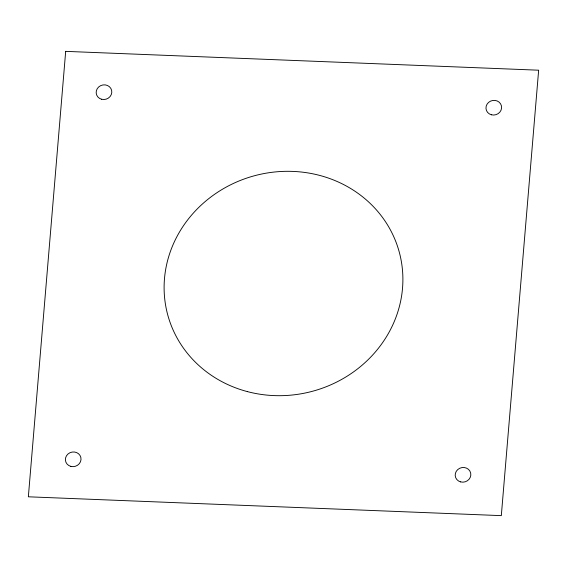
<?xml version="1.0" encoding="UTF-8"?>
<svg xmlns="http://www.w3.org/2000/svg" width="567" height="567" viewBox="0 0 567 567"><rect width="100%" height="100%" fill="white"/><g stroke="black" fill="none" stroke-linecap="round" stroke-linejoin="round"><path stroke-width="0.85" d="M65.687 51.363L28.35 496.798L501.313 515.637L538.65 70.202L65.687 51.363M491.419 114.782A7.86 7.307 -15.2 0 0 501.426 105.866A7.86 7.307 -15.2 0 0 488.52 102.457A7.86 7.307 -15.2 0 0 491.419 114.782M460.645 481.9A7.86 7.307 -15.2 0 0 470.66 472.984A7.86 7.307 -15.2 0 0 457.746 469.575A7.86 7.307 -15.2 0 0 460.645 481.9M101.613 99.26A7.86 7.307 -15.2 0 0 111.621 90.344A7.86 7.307 -15.2 0 0 98.715 86.935A7.86 7.307 -15.2 0 0 101.613 99.26M70.84 466.379A7.86 7.307 -15.2 0 0 80.847 457.463A7.86 7.307 -15.2 0 0 67.941 454.054A7.86 7.307 -15.2 0 0 70.84 466.379M247.325 391.591A119.949 111.6 -15.2 0 0 400.125 255.497A119.949 111.6 -15.2 0 0 203.057 203.411A119.949 111.6 -15.2 0 0 247.325 391.591"/></g></svg>
